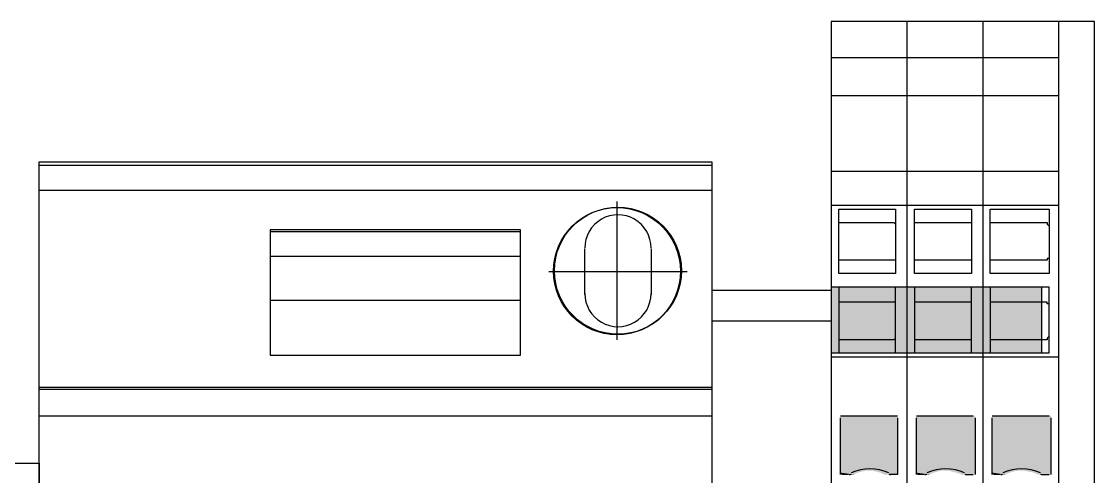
# Model space of a CAD drawing. Header units: feet. Extents: x -159 to 1687, y -48 to 1556.
# Drawn here: x 544.0154 to 544.2514, y 1044.5719 to 1044.6719 of the extents above; entities that cross this region are included whole.
import ezdxf

# ---------------------------------------------------------------- set-up
doc = ezdxf.new("R2010")
doc.units = ezdxf.units.FT
doc.header["$MEASUREMENT"] = 0
doc.layers.add('PDF_0', color=7, linetype='Continuous')
doc.layers.add('PDF_Carril', color=7, linetype='Continuous')

msp = doc.modelspace()

# ---------------------------------------------------------------- linework, layer by layer
at = {"layer": 'PDF_0', "lineweight": 25}
for p, q in [((544.2101403210402, 1044.671939071256), (544.2101403210402, 1044.381925486276)), ((544.2268077684528, 1044.671939071256), (544.2268077684528, 1044.381925486276)), ((544.0192980481654, 1044.394426071836), (544.0192980481654, 1044.641104293543)), ((544.1251363392355, 1044.598602302641), (544.1251363392355, 1044.626103590871)), ((544.1934728736273, 1044.613603005313), (544.241391784939, 1044.613603005313)), ((544.241391784939, 1044.599018988826), (544.1934728736273, 1044.599018988826))]:
    msp.add_line(p, q, dxfattribs=at)
for points in [[(544.2513922533865, 1044.671939071256), (544.1934728736273, 1044.671939071256), (544.1934728736273, 1044.381925486276), (544.2513922533865, 1044.381925486276)], [(544.2434752158656, 1044.671939071256), (544.2434752158656, 1044.381925486276)], [(544.2513922533865, 1044.381925486276), (544.2513922533865, 1044.671939071256)], [(544.1934728736273, 1044.664022033736), (544.2434752158656, 1044.664022033736)], [(544.1934728736273, 1044.655688310029), (544.2434752158656, 1044.655688310029)], [(544.1672216439526, 1044.641104293543), (544.1672216439526, 1044.394426071836), (544.0192980481654, 1044.394426071836)], [(544.0192980481654, 1044.641104293543), (544.1672216439526, 1044.641104293543)], [(544.1672216439526, 1044.640270921172), (544.0192980481654, 1044.640270921172)], [(544.1934728736273, 1044.639020862616), (544.2434752158656, 1044.639020862616)], [(544.0192980481654, 1044.634854000763), (544.1672216439526, 1044.634854000763)], [(544.1463873346868, 1044.601935792124), (544.1463873346868, 1044.632353883652)], [(544.2434752158656, 1044.631520511281), (544.1934728736273, 1044.631520511281)], [(544.0701337627738, 1044.626103590871), (544.0701337627738, 1044.598602302641), (544.1251363392355, 1044.598602302641)], [(544.1251363392355, 1044.626103590871), (544.0701337627738, 1044.626103590871)], [(544.1251363392355, 1044.625686904686), (544.0701337627738, 1044.625686904686)], [(544.1951396183688, 1044.627770335613), (544.2072235177429, 1044.627770335613), (544.2076402039283, 1044.627353649428)], [(544.2118070657814, 1044.627770335613), (544.2243076513407, 1044.627770335613)], [(544.2284745131942, 1044.627770335613), (544.2409750987536, 1044.627770335613), (544.2409750987536, 1044.627353649428), (544.241391784939, 1044.626936963242)], [(544.1393036695365, 1044.611936260571), (544.1393036695365, 1044.621936729019)], [(544.1538876860222, 1044.621936729019), (544.1538876860222, 1044.611936260571)], [(544.1251363392355, 1044.620269984277), (544.0701337627738, 1044.620269984277)], [(544.2076402039283, 1044.619436611907), (544.1951396183688, 1044.619436611907)], [(544.2243076513407, 1044.619436611907), (544.2118070657814, 1044.619436611907)], [(544.241391784939, 1044.619853298092), (544.2409750987536, 1044.619853298092), (544.2409750987536, 1044.619436611907), (544.2284745131942, 1044.619436611907)], [(544.1618047235434, 1044.616936494795), (544.1313866320154, 1044.616936494795)], [(544.1934728736273, 1044.612769632941), (544.1672216439526, 1044.612769632941)], [(544.1951396183688, 1044.613603005313), (544.1951396183688, 1044.599018988826)], [(544.2076402039283, 1044.599018988826), (544.2076402039283, 1044.613603005313)], [(544.2118070657814, 1044.613603005313), (544.2118070657814, 1044.599018988826)], [(544.2243076513407, 1044.599018988826), (544.2243076513407, 1044.613603005313)], [(544.2284745131942, 1044.613603005313), (544.2284745131942, 1044.599018988826)], [(544.2397250401975, 1044.613603005313), (544.2397250401975, 1044.599018988826)], [(544.241391784939, 1044.599018988826), (544.241391784939, 1044.613603005313)], [(544.0701337627738, 1044.610686202015), (544.1251363392355, 1044.610686202015)], [(544.2076402039283, 1044.61026951583), (544.1951396183688, 1044.61026951583)], [(544.2243076513407, 1044.61026951583), (544.2118070657814, 1044.61026951583)], [(544.241391784939, 1044.609852829644), (544.2409750987536, 1044.609852829644), (544.2409750987536, 1044.61026951583), (544.2284745131942, 1044.61026951583)], [(544.1672216439526, 1044.606102653976), (544.1934728736273, 1044.606102653976)], [(544.2076402039283, 1044.602352478309), (544.2072235177429, 1044.601935792124), (544.1951396183688, 1044.601935792124)], [(544.241391784939, 1044.602769164494), (544.2409750987536, 1044.602352478309), (544.2409750987536, 1044.601935792124), (544.2284745131942, 1044.601935792124)], [(544.2243076513407, 1044.601935792124), (544.2118070657814, 1044.601935792124)], [(544.2434752158656, 1044.598185616455), (544.1934728736273, 1044.598185616455)], [(544.1672216439526, 1044.59151863749), (544.0192980481654, 1044.59151863749)], [(544.0192980481654, 1044.591101951305), (544.1672216439526, 1044.591101951305)], [(544.0192980481654, 1044.585268344711), (544.1672216439526, 1044.585268344711)], [(544.195556304554, 1044.585268344711), (544.2080568901135, 1044.585268344711)], [(544.195556304554, 1044.572351072965), (544.195556304554, 1044.584851658526)], [(544.2080568901135, 1044.584851658526), (544.2080568901135, 1044.572351072965), (544.2063901453721, 1044.572351072965)], [(544.2122237519666, 1044.585268344711), (544.2247243375264, 1044.585268344711)], [(544.2122237519666, 1044.572351072965), (544.2122237519666, 1044.584851658526)], [(544.2251410237116, 1044.584851658526), (544.2251410237116, 1044.572351072965)], [(544.2288911993794, 1044.585268344711), (544.241391784939, 1044.585268344711)], [(544.2288911993794, 1044.572351072965), (544.2288911993794, 1044.584851658526)], [(544.2418084711242, 1044.584851658526), (544.2418084711242, 1044.572351072965)], [(544.1972230492954, 1044.572351072965), (544.1959729907394, 1044.572351072965)], [(544.213890496708, 1044.572351072965), (544.2126404381522, 1044.572351072965)], [(544.2230575927849, 1044.572351072965), (544.2247243375264, 1044.572351072965)], [(544.2305579441208, 1044.572351072965), (544.2293078855646, 1044.572351072965)], [(544.2397250401975, 1044.572351072965), (544.241391784939, 1044.572351072965)]]:
    msp.add_lwpolyline(points, dxfattribs=at)
for points in [[(544.1951396183688, 1044.63068713891), (544.2076402039283, 1044.63068713891), (544.2076402039283, 1044.61651980861), (544.1951396183688, 1044.61651980861)], [(544.2118070657814, 1044.63068713891), (544.2243076513407, 1044.63068713891), (544.2243076513407, 1044.61651980861), (544.2118070657814, 1044.61651980861)], [(544.2284745131942, 1044.63068713891), (544.241391784939, 1044.63068713891), (544.241391784939, 1044.61651980861), (544.2284745131942, 1044.61651980861)]]:
    msp.add_lwpolyline(points, close=True, dxfattribs=at)
for centre, radius in [((544.1463873346868, 1044.617054871552), 0.0139617503974241), ((544.1465956355694, 1044.617144795678), 0.01395902941817078)]:
    msp.add_circle(centre, radius, dxfattribs=at)
for centre, radius, start, end in [((544.1465957081234, 1044.622145102455), 0.007291977899018295, 359.9997615753065, 180.0002384243808), ((544.1465956474353, 1044.612144573319), 0.007291977899023624, 179.9997615751763, 0.0002384238336690351), ((544.1974313231935, 1044.57339404959), 0.001042976626478258, 270.0038011916116, 293.9121655387729), ((544.2020149404264, 1044.563392008899), 0.01020917470847492, 66.06140142331857, 113.9385985770693), ((544.2065985576628, 1044.573394049605), 0.001042976641573819, 246.0878346352994, 269.9961986271556), ((544.214098770603, 1044.573394049601), 0.001042976637490805, 270.0038013752772, 293.9121654614943), ((544.218682387839, 1044.563392008899), 0.01020917470848249, 66.06140142321938, 113.9385985769731), ((544.2232660050756, 1044.573394049605), 0.001042976641131746, 246.0878346204181, 269.9961986233939), ((544.2307662180149, 1044.573394049607), 0.001042976642984174, 270.0038014001762, 293.9121653619566), ((544.2353498352518, 1044.563392008899), 0.01020917470849114, 66.06140142312017, 113.9385985768739), ((544.2399334524875, 1044.573394049599), 0.001042976635990747, 246.0878345220176, 269.9961986479053)]:
    msp.add_arc(centre, radius, start, end, dxfattribs=at)
at = {"layer": 'PDF_0', "color": 1, "transparency": 33554559}
for points in [[(544.2397250401975, 1044.613603005313), (544.1934728736273, 1044.613603005313), (544.2397250401975, 1044.599018988826)], [(544.1934728736273, 1044.613603005313), (544.2397250401975, 1044.599018988826), (544.1934728736273, 1044.599018988826)], [(544.2080568901135, 1044.585268344711), (544.2080568901135, 1044.585268344711), (544.195556304554, 1044.585268344711)], [(544.195556304554, 1044.585268344711), (544.2080568901135, 1044.585268344711), (544.2080568901135, 1044.585268344711)], [(544.2080568901135, 1044.585268344711), (544.195556304554, 1044.585268344711), (544.2080568901135, 1044.584851658526)], [(544.195556304554, 1044.585268344711), (544.2080568901135, 1044.584851658526), (544.195556304554, 1044.584851658526)], [(544.195556304554, 1044.584851658526), (544.2080568901135, 1044.584851658526), (544.2080568901135, 1044.584851658526)], [(544.2080568901135, 1044.584851658526), (544.2080568901135, 1044.584851658526), (544.195556304554, 1044.584851658526)], [(544.2080568901135, 1044.584851658526), (544.195556304554, 1044.584851658526), (544.2080568901135, 1044.573184445337)], [(544.195556304554, 1044.584851658526), (544.2080568901135, 1044.573184445337), (544.195556304554, 1044.573184445337)], [(544.2247243375264, 1044.585268344711), (544.2247243375264, 1044.585268344711), (544.2122237519666, 1044.585268344711)], [(544.2122237519666, 1044.585268344711), (544.2247243375264, 1044.585268344711), (544.2247243375264, 1044.585268344711)], [(544.2251410237116, 1044.585268344711), (544.2251410237116, 1044.585268344711), (544.2122237519666, 1044.585268344711)], [(544.2122237519666, 1044.585268344711), (544.2251410237116, 1044.585268344711), (544.2251410237116, 1044.585268344711)], [(544.2251410237116, 1044.585268344711), (544.2122237519666, 1044.585268344711), (544.2247243375264, 1044.585268344711)], [(544.2251410237116, 1044.585268344711), (544.2122237519666, 1044.585268344711), (544.2251410237116, 1044.584851658526)], [(544.2122237519666, 1044.585268344711), (544.2251410237116, 1044.584851658526), (544.2122237519666, 1044.584851658526)], [(544.2122237519666, 1044.584851658526), (544.2251410237116, 1044.584851658526), (544.2251410237116, 1044.584851658526)], [(544.2251410237116, 1044.584851658526), (544.2251410237116, 1044.584851658526), (544.2122237519666, 1044.584851658526)], [(544.2251410237116, 1044.584851658526), (544.2122237519666, 1044.584851658526), (544.2251410237116, 1044.573184445337)], [(544.2122237519666, 1044.584851658526), (544.2251410237116, 1044.573184445337), (544.2122237519666, 1044.573184445337)], [(544.2288911993794, 1044.585268344711), (544.241391784939, 1044.585268344711), (544.241391784939, 1044.585268344711)], [(544.241391784939, 1044.585268344711), (544.241391784939, 1044.585268344711), (544.2288911993794, 1044.585268344711)], [(544.2288911993794, 1044.585268344711), (544.2418084711242, 1044.585268344711), (544.2418084711242, 1044.585268344711)], [(544.2418084711242, 1044.585268344711), (544.2418084711242, 1044.585268344711), (544.2288911993794, 1044.585268344711)], [(544.2418084711242, 1044.585268344711), (544.2288911993794, 1044.585268344711), (544.241391784939, 1044.585268344711)], [(544.2418084711242, 1044.585268344711), (544.2288911993794, 1044.585268344711), (544.2418084711242, 1044.584851658526)], [(544.2288911993794, 1044.585268344711), (544.2418084711242, 1044.584851658526), (544.2288911993794, 1044.584851658526)], [(544.2288911993794, 1044.584851658526), (544.2418084711242, 1044.584851658526), (544.2418084711242, 1044.584851658526)], [(544.2418084711242, 1044.584851658526), (544.2418084711242, 1044.584851658526), (544.2288911993794, 1044.584851658526)], [(544.2418084711242, 1044.584851658526), (544.2288911993794, 1044.584851658526), (544.2418084711242, 1044.573184445337)], [(544.2288911993794, 1044.584851658526), (544.2418084711242, 1044.573184445337), (544.2288911993794, 1044.573184445337)], [(544.2009732249633, 1044.573184445337), (544.195556304554, 1044.573184445337), (544.1993064802218, 1044.572767759151)], [(544.195556304554, 1044.573184445337), (544.1993064802218, 1044.572767759151), (544.195556304554, 1044.572767759151)], [(544.1993064802218, 1044.572767759151), (544.195556304554, 1044.572767759151), (544.1984731078512, 1044.572351072965)], [(544.195556304554, 1044.572767759151), (544.1984731078512, 1044.572351072965), (544.195556304554, 1044.572351072965)], [(544.198056421666, 1044.572351072965), (544.195556304554, 1044.572351072965), (544.1984731078512, 1044.572351072965)], [(544.195556304554, 1044.572351072965), (544.198056421666, 1044.572351072965), (544.198056421666, 1044.572351072965)], [(544.198056421666, 1044.572351072965), (544.198056421666, 1044.572351072965), (544.195556304554, 1044.572351072965)], [(544.1976397354804, 1044.572351072965), (544.1976397354804, 1044.572351072965), (544.195556304554, 1044.572351072965)], [(544.1976397354804, 1044.572351072965), (544.195556304554, 1044.572351072965), (544.198056421666, 1044.572351072965)], [(544.195556304554, 1044.572351072965), (544.1976397354804, 1044.572351072965), (544.1976397354804, 1044.572351072965)], [(544.1972230492954, 1044.572351072965), (544.1972230492954, 1044.572351072965), (544.195556304554, 1044.572351072965)], [(544.1972230492954, 1044.572351072965), (544.195556304554, 1044.572351072965), (544.1976397354804, 1044.572351072965)], [(544.195556304554, 1044.572351072965), (544.1972230492954, 1044.572351072965), (544.1959729907394, 1044.572351072965)], [(544.2080568901135, 1044.573184445337), (544.2026399697043, 1044.573184445337), (544.2080568901135, 1044.572767759151)], [(544.2026399697043, 1044.573184445337), (544.2080568901135, 1044.572767759151), (544.2043067144457, 1044.572767759151)], [(544.2080568901135, 1044.572767759151), (544.2043067144457, 1044.572767759151), (544.2080568901135, 1044.572351072965)], [(544.2043067144457, 1044.572767759151), (544.2080568901135, 1044.572351072965), (544.2051400868163, 1044.572351072965)], [(544.2051400868163, 1044.572351072965), (544.2080568901135, 1044.572351072965), (544.2055567730015, 1044.572351072965)], [(544.2055567730015, 1044.572351072965), (544.2080568901135, 1044.572351072965), (544.2080568901135, 1044.572351072965)], [(544.2080568901135, 1044.572351072965), (544.2080568901135, 1044.572351072965), (544.2055567730015, 1044.572351072965)], [(544.2055567730015, 1044.572351072965), (544.2080568901135, 1044.572351072965), (544.2059734591869, 1044.572351072965)], [(544.2059734591869, 1044.572351072965), (544.2080568901135, 1044.572351072965), (544.2080568901135, 1044.572351072965)], [(544.2080568901135, 1044.572351072965), (544.2080568901135, 1044.572351072965), (544.2059734591869, 1044.572351072965)], [(544.2059734591869, 1044.572351072965), (544.2080568901135, 1044.572351072965), (544.2063901453721, 1044.572351072965)], [(544.2080568901135, 1044.572351072965), (544.2080568901135, 1044.572351072965), (544.2063901453721, 1044.572351072965)], [(544.2063901453721, 1044.572351072965), (544.2080568901135, 1044.572351072965), (544.2080568901135, 1044.572351072965)], [(544.2176406723759, 1044.573184445337), (544.2122237519666, 1044.573184445337), (544.2159739276346, 1044.572767759151)], [(544.2122237519666, 1044.573184445337), (544.2159739276346, 1044.572767759151), (544.2122237519666, 1044.572767759151)], [(544.2159739276346, 1044.572767759151), (544.2122237519666, 1044.572767759151), (544.2151405552638, 1044.572351072965)], [(544.2122237519666, 1044.572767759151), (544.2151405552638, 1044.572351072965), (544.2122237519666, 1044.572351072965)], [(544.2122237519666, 1044.572351072965), (544.2151405552638, 1044.572351072965), (544.2151405552638, 1044.572351072965)], [(544.2147238690786, 1044.572351072965), (544.2122237519666, 1044.572351072965), (544.2151405552638, 1044.572351072965)], [(544.2147238690786, 1044.572351072965), (544.2147238690786, 1044.572351072965), (544.2122237519666, 1044.572351072965)], [(544.2122237519666, 1044.572351072965), (544.2147238690786, 1044.572351072965), (544.2147238690786, 1044.572351072965)], [(544.2143071828932, 1044.572351072965), (544.2122237519666, 1044.572351072965), (544.2147238690786, 1044.572351072965)], [(544.2122237519666, 1044.572351072965), (544.2143071828932, 1044.572351072965), (544.2143071828932, 1044.572351072965)], [(544.2143071828932, 1044.572351072965), (544.2143071828932, 1044.572351072965), (544.2122237519666, 1044.572351072965)], [(544.2122237519666, 1044.572351072965), (544.2143071828932, 1044.572351072965), (544.2126404381522, 1044.572351072965)], [(544.213890496708, 1044.572351072965), (544.213890496708, 1044.572351072965), (544.2126404381522, 1044.572351072965)], [(544.213890496708, 1044.572351072965), (544.2126404381522, 1044.572351072965), (544.2143071828932, 1044.572351072965)], [(544.2126404381522, 1044.572351072965), (544.213890496708, 1044.572351072965), (544.213890496708, 1044.572351072965)], [(544.2251410237116, 1044.573184445337), (544.2193074171171, 1044.573184445337), (544.2251410237116, 1044.572767759151)], [(544.2193074171171, 1044.573184445337), (544.2251410237116, 1044.572767759151), (544.2209741618583, 1044.572767759151)], [(544.2251410237116, 1044.572767759151), (544.2209741618583, 1044.572767759151), (544.2251410237116, 1044.572351072965)], [(544.2209741618583, 1044.572767759151), (544.2251410237116, 1044.572351072965), (544.2222242204143, 1044.572351072965)], [(544.2222242204143, 1044.572351072965), (544.2251410237116, 1044.572351072965), (544.2251410237116, 1044.572351072965)], [(544.2251410237116, 1044.572351072965), (544.2251410237116, 1044.572351072965), (544.2222242204143, 1044.572351072965)], [(544.2222242204143, 1044.572351072965), (544.2251410237116, 1044.572351072965), (544.2226409065997, 1044.572351072965)], [(544.2247243375264, 1044.572351072965), (544.2226409065997, 1044.572351072965), (544.2251410237116, 1044.572351072965)], [(544.2226409065997, 1044.572351072965), (544.2247243375264, 1044.572351072965), (544.2247243375264, 1044.572351072965)], [(544.2247243375264, 1044.572351072965), (544.2247243375264, 1044.572351072965), (544.2226409065997, 1044.572351072965)], [(544.2247243375264, 1044.572351072965), (544.2226409065997, 1044.572351072965), (544.2230575927849, 1044.572351072965)], [(544.2247243375264, 1044.572351072965), (544.2247243375264, 1044.572351072965), (544.2230575927849, 1044.572351072965)], [(544.2230575927849, 1044.572351072965), (544.2247243375264, 1044.572351072965), (544.2247243375264, 1044.572351072965)], [(544.2343081197882, 1044.573184445337), (544.2288911993794, 1044.573184445337), (544.2326413750473, 1044.572767759151)], [(544.2288911993794, 1044.573184445337), (544.2326413750473, 1044.572767759151), (544.2288911993794, 1044.572767759151)], [(544.2326413750473, 1044.572767759151), (544.2288911993794, 1044.572767759151), (544.2318080026766, 1044.572351072965)], [(544.2288911993794, 1044.572767759151), (544.2318080026766, 1044.572351072965), (544.2288911993794, 1044.572351072965)], [(544.2288911993794, 1044.572351072965), (544.2318080026766, 1044.572351072965), (544.2318080026766, 1044.572351072965)], [(544.231391316491, 1044.572351072965), (544.2288911993794, 1044.572351072965), (544.2318080026766, 1044.572351072965)], [(544.2288911993794, 1044.572351072965), (544.231391316491, 1044.572351072965), (544.231391316491, 1044.572351072965)], [(544.231391316491, 1044.572351072965), (544.231391316491, 1044.572351072965), (544.2288911993794, 1044.572351072965)], [(544.230974630306, 1044.572351072965), (544.230974630306, 1044.572351072965), (544.2288911993794, 1044.572351072965)], [(544.230974630306, 1044.572351072965), (544.2288911993794, 1044.572351072965), (544.231391316491, 1044.572351072965)], [(544.2288911993794, 1044.572351072965), (544.230974630306, 1044.572351072965), (544.230974630306, 1044.572351072965)], [(544.2288911993794, 1044.572351072965), (544.230974630306, 1044.572351072965), (544.2293078855646, 1044.572351072965)], [(544.2293078855646, 1044.572351072965), (544.230974630306, 1044.572351072965), (544.230974630306, 1044.572351072965)], [(544.230974630306, 1044.572351072965), (544.230974630306, 1044.572351072965), (544.2293078855646, 1044.572351072965)], [(544.2305579441208, 1044.572351072965), (544.2305579441208, 1044.572351072965), (544.2293078855646, 1044.572351072965)], [(544.2305579441208, 1044.572351072965), (544.2293078855646, 1044.572351072965), (544.230974630306, 1044.572351072965)], [(544.2418084711242, 1044.573184445337), (544.2359748645297, 1044.573184445337), (544.2418084711242, 1044.572767759151)], [(544.2359748645297, 1044.573184445337), (544.2418084711242, 1044.572767759151), (544.2380582954563, 1044.572767759151)], [(544.2418084711242, 1044.572767759151), (544.2380582954563, 1044.572767759151), (544.2418084711242, 1044.572351072965)], [(544.2380582954563, 1044.572767759151), (544.2418084711242, 1044.572351072965), (544.2388916678269, 1044.572351072965)], [(544.2388916678269, 1044.572351072965), (544.2418084711242, 1044.572351072965), (544.2418084711242, 1044.572351072965)], [(544.2418084711242, 1044.572351072965), (544.2418084711242, 1044.572351072965), (544.2388916678269, 1044.572351072965)], [(544.2388916678269, 1044.572351072965), (544.2418084711242, 1044.572351072965), (544.2393083540121, 1044.572351072965)], [(544.2418084711242, 1044.572351072965), (544.2418084711242, 1044.572351072965), (544.2393083540121, 1044.572351072965)], [(544.2393083540121, 1044.572351072965), (544.2418084711242, 1044.572351072965), (544.2418084711242, 1044.572351072965)], [(544.2418084711242, 1044.572351072965), (544.2393083540121, 1044.572351072965), (544.241391784939, 1044.572351072965)], [(544.2393083540121, 1044.572351072965), (544.241391784939, 1044.572351072965), (544.2397250401975, 1044.572351072965)], [(544.2397250401975, 1044.572351072965), (544.241391784939, 1044.572351072965), (544.241391784939, 1044.572351072965)], [(544.241391784939, 1044.572351072965), (544.241391784939, 1044.572351072965), (544.2397250401975, 1044.572351072965)]]:
    msp.add_solid(points, dxfattribs=at)
at = {"layer": 'PDF_Carril', "lineweight": 25}
msp.add_lwpolyline([(543.9947135632317, 1044.574851190078), (544.0192980481654, 1044.574851190078), (544.0192980481654, 1044.460262489115), (543.9947135632317, 1044.460262489115)], close=True, dxfattribs=at)

doc.saveas('drawing.dxf')
